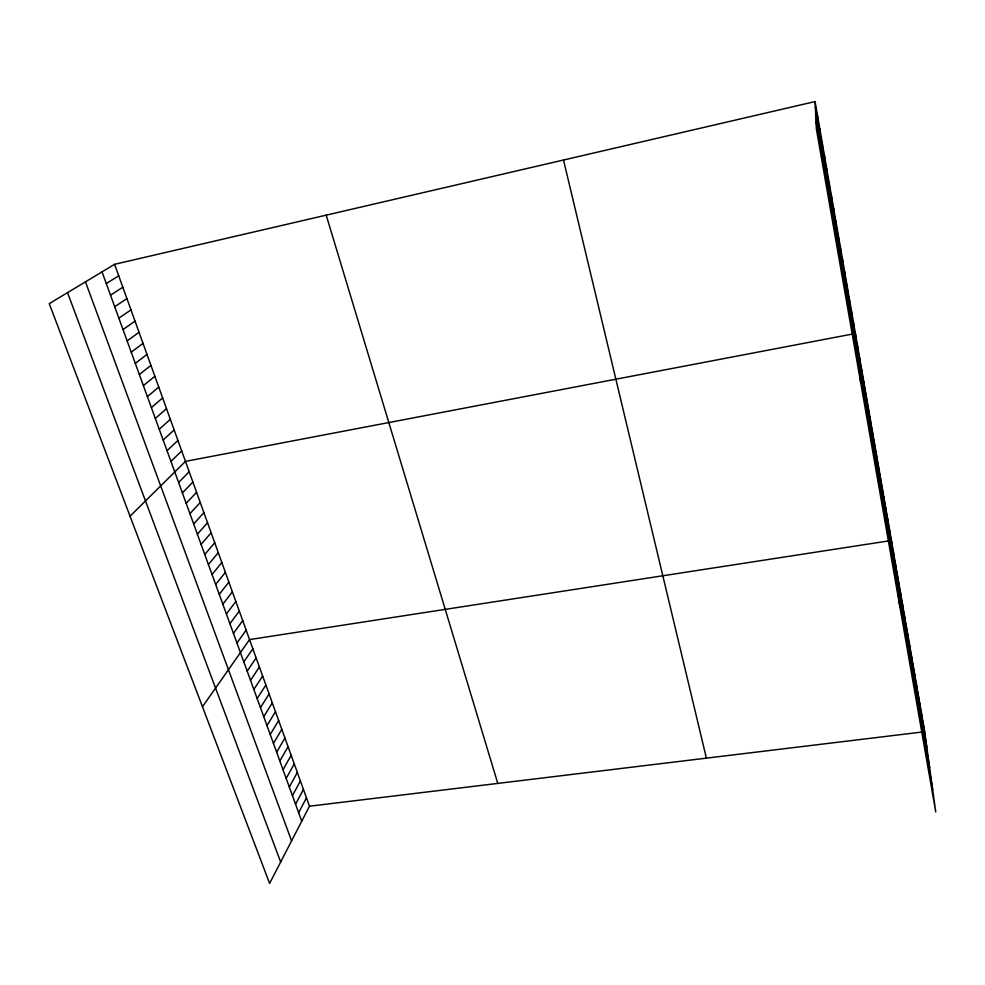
<?xml version="1.0" encoding="UTF-8"?>
<svg xmlns="http://www.w3.org/2000/svg" width="985" height="985" viewBox="0 0 985 985"><rect width="100%" height="100%" fill="white"/><g stroke="black" fill="none" stroke-linecap="round" stroke-linejoin="round"><path stroke-width="1.48" d="M114.592 264.312L309.475 806.21L269.619 883.422L49.25 303.639L114.592 264.312L815.075 101.578L924.681 731.72L935.75 811.972L816.393 129.109L815.075 101.578M298.652 812.724L306.458 797.825M295.562 804.216L303.429 789.404M292.447 795.658L300.388 780.945M289.319 787.052L297.335 772.437M286.179 778.409L294.256 763.892M283.015 769.716L291.166 755.31M279.839 760.986L288.063 746.667M276.65 752.208L284.948 737.999M273.448 743.38L281.808 729.269M270.222 734.514L278.656 720.515M266.984 725.6L275.492 711.699M263.721 716.637L272.303 702.847M260.446 707.624L269.102 693.945M257.159 698.574L265.888 685.006M253.847 689.475L262.65 676.018M250.522 680.327L259.4 666.98M247.173 671.13L256.137 657.894M243.812 661.883L252.85 648.758M202.467 706.75L249.55 639.585L891.413 540.482L899.945 607.142M236.954 643.008L246.151 630.129M233.457 633.38L242.729 620.624M229.936 623.702L239.293 611.069M226.402 613.975L235.846 601.466M222.844 604.187L232.374 591.813M219.273 594.361L228.877 582.098M215.678 584.462L225.368 572.347M212.058 574.514L221.834 562.521M208.426 564.516L218.288 552.659M204.769 554.457L214.718 542.735M201.088 544.348L211.135 532.762M197.394 534.178L207.527 522.727M193.676 523.946L203.895 512.643M189.933 513.665L200.25 502.498M186.177 503.323L196.581 492.303M182.397 492.931L192.9 482.047M178.593 482.465L189.194 471.741M130.057 516.214L185.463 461.374L855.411 333.484L860.779 383.079M170.922 461.374L181.708 450.945M167.056 450.736L177.94 440.455M163.165 440.036L174.148 429.916M159.262 429.275L170.331 419.315M155.322 418.453L166.502 408.652M151.37 407.568L162.636 397.915M147.381 396.623L158.757 387.142M143.379 385.603L154.854 376.295M139.353 374.534L150.939 365.386M135.302 363.391L146.987 354.403M131.227 352.187L143.022 343.371M127.139 340.921L139.033 332.277M123.014 329.581L135.019 321.11M118.865 318.167L130.98 309.881M114.691 306.704L126.917 298.59M110.505 295.155L122.829 287.238M106.281 283.545L118.729 275.812M309.475 806.21L924.681 731.72M67.522 292.631L280.663 862.023M85.449 281.845L291.572 840.894M102.034 271.872L301.73 821.207M326.207 215.149L497.782 783.407M563.506 160.026L706.393 758.154M815.321 106.811L926.811 747.184M815.654 113.767L929.618 767.586M816.023 121.327L932.66 789.588M923.007 722.165L925.124 737.506M921.344 712.537L923.425 727.755M919.658 702.871L921.726 717.954M917.971 693.144L920.002 708.104M916.259 683.368L918.279 698.193M914.56 673.531L916.542 688.232M912.836 663.644L914.794 678.197M911.1 653.695L913.046 668.125M909.364 643.697L911.285 657.98M907.616 633.638L909.5 647.785M905.855 623.53L907.714 637.529M904.082 613.347L905.917 627.211M902.309 603.115L904.119 616.832M900.512 592.835L902.297 606.391M898.714 582.48L900.475 595.9M896.904 572.076L898.628 585.336M895.082 561.598L896.781 574.711M893.26 551.071L894.922 564.023M889.517 529.573L891.117 542.193M887.608 518.59L889.184 531.05M885.687 507.546L887.226 519.834M883.754 496.428L885.269 508.555M881.809 485.248L883.286 497.203M879.851 473.994L881.304 485.777M877.881 462.679L879.297 474.277M875.899 451.29L877.278 462.716M873.904 439.839L875.259 451.068M871.897 428.315L873.215 439.359M869.89 416.717L871.171 427.576M867.859 405.044L869.102 415.719M865.815 393.298L867.022 403.788M863.759 381.49L864.928 391.771M861.69 369.597L862.835 379.681M859.609 357.641L860.718 367.516M857.516 345.6L858.575 355.277M853.293 321.295L854.278 330.554M851.151 309.019L852.099 318.081M849.008 296.682L849.92 305.522M846.841 284.259L847.716 292.877M844.674 271.749L845.499 280.146M842.483 259.166L843.271 267.341M840.279 246.496L841.03 254.45M838.063 233.753L838.764 241.473M835.834 220.923L836.487 228.409M833.581 208.007L834.209 215.247M831.328 195.005L831.894 202.011M829.05 181.917L829.579 188.689M826.76 168.755L827.24 175.268M824.445 155.495L824.888 161.762M822.13 142.148L822.524 148.169M819.791 128.715L820.136 134.477M817.439 115.196L817.735 120.687"/></g></svg>
